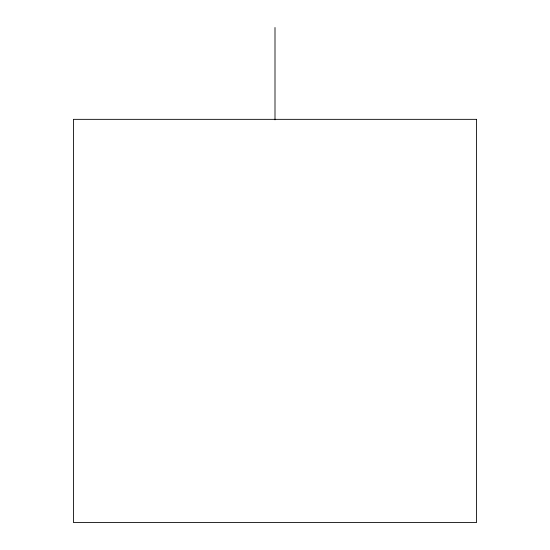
<?xml version="1.0" encoding="UTF-8"?>
<svg xmlns="http://www.w3.org/2000/svg" width="550" height="550" viewBox="0 0 550 550"><rect width="100%" height="100%" fill="white"/><g stroke="black" fill="none" stroke-linecap="round" stroke-linejoin="round"><path stroke-width="0.82" d="M275 27.5L275 119.845M476.582 119.343L73.418 119.343L73.418 522.5L476.582 522.5L476.582 119.343"/></g></svg>
